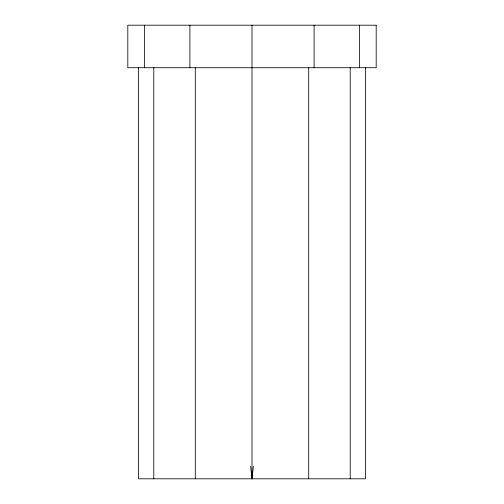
<?xml version="1.0" encoding="UTF-8"?>
<svg xmlns="http://www.w3.org/2000/svg" width="504" height="504" viewBox="0 0 504 504"><rect width="100%" height="100%" fill="white"/><g stroke="black" fill="none" stroke-linecap="round" stroke-linejoin="round"><path stroke-width="0.76" d="M251.654 477.263L252 478.8L253.405 466.288M251.25 474.938L252 478.8L252.75 474.938M250.595 466.288L252 478.8L252.347 477.263M365.4 67.725L365.4 478.8L138.6 478.8L138.6 67.725M359.554 25.2L359.554 67.725M350.204 67.725L350.204 478.8M314.099 25.2L314.099 67.725M308.7 67.725L308.7 478.8M252 25.2L252 478.8M195.3 67.725L195.3 478.8M189.901 25.2L189.901 67.725M153.796 67.725L153.796 478.8M144.446 25.2L144.446 67.725M376.192 25.2L127.808 25.2L127.808 67.725L376.192 67.725L376.192 25.2"/></g></svg>
